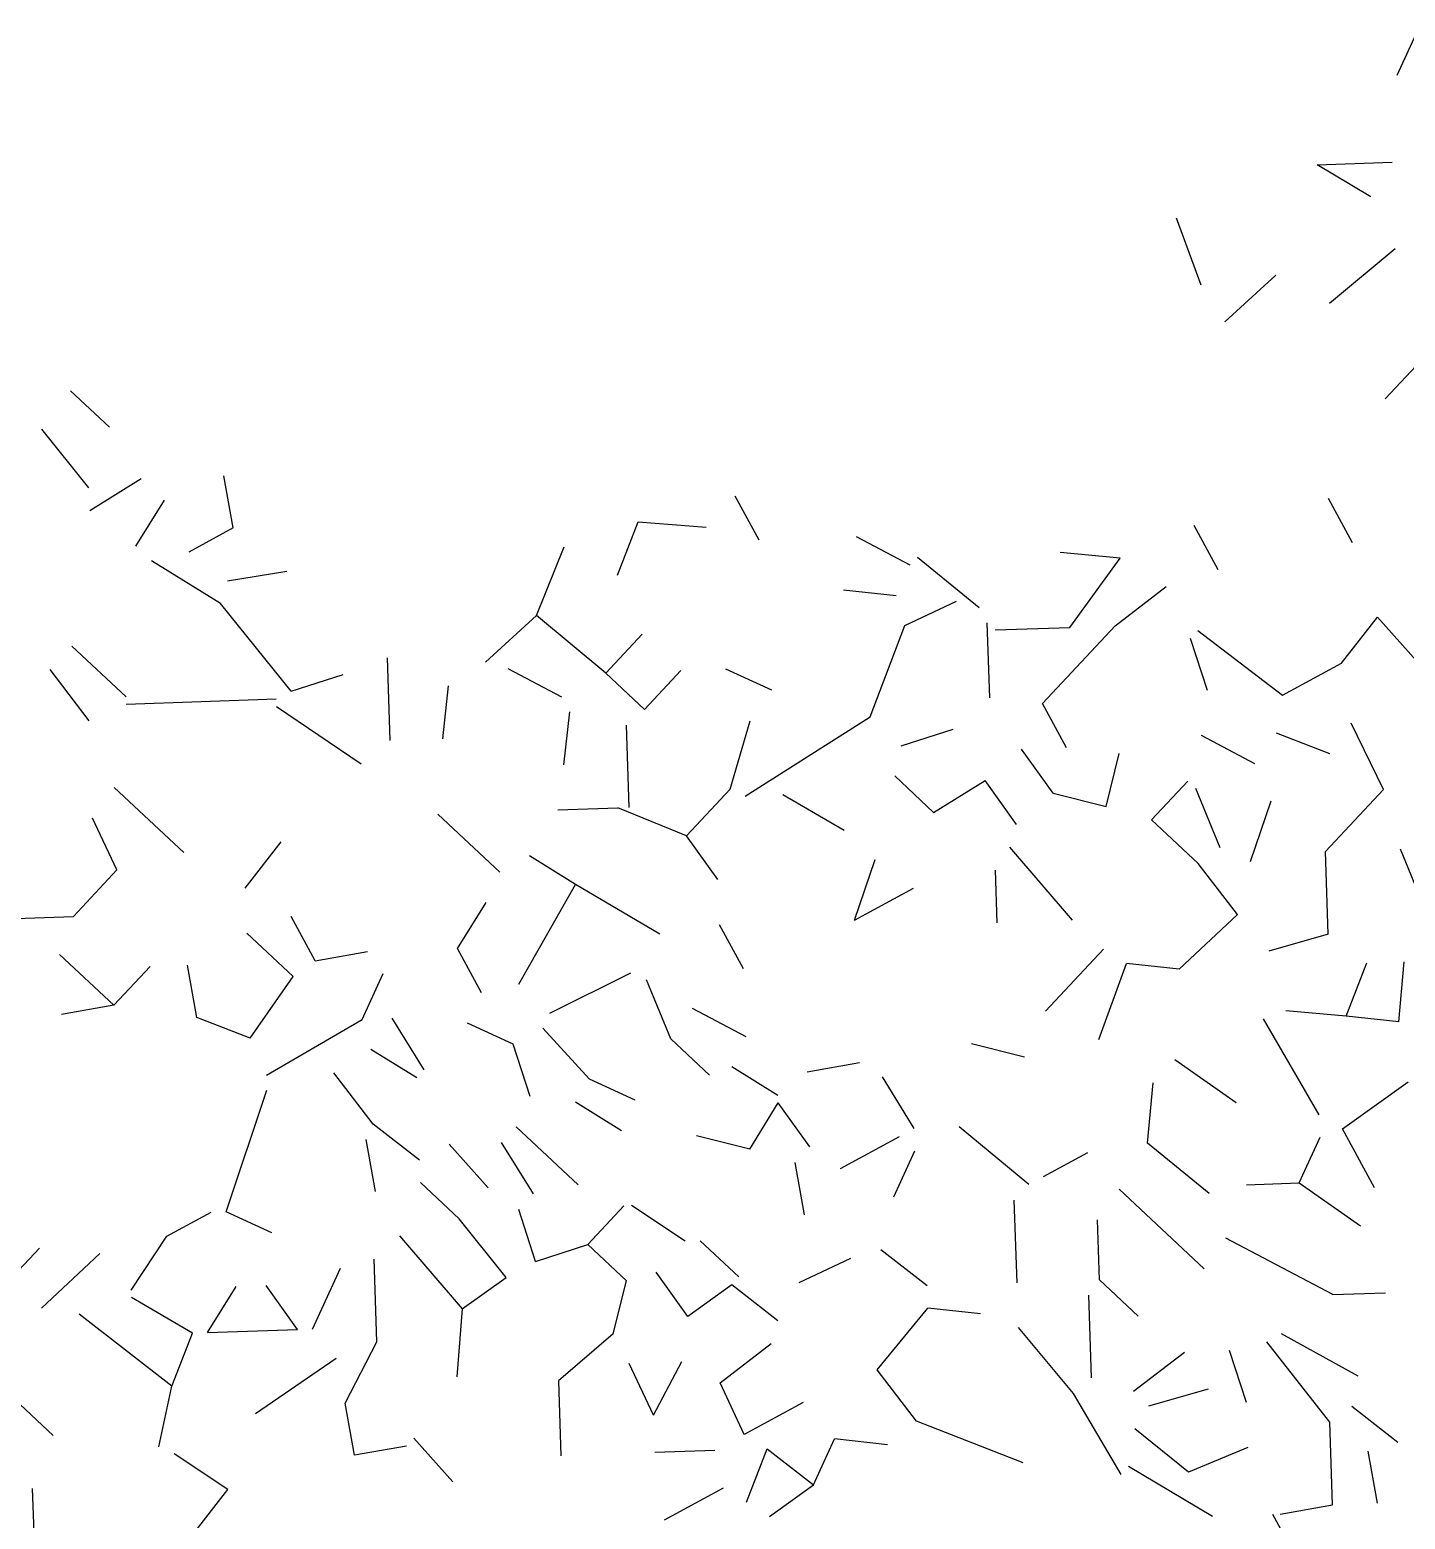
# Model space of a CAD drawing. Header units: metres. Extents: x 10 to 239, y 2 to 253.
# Drawn here: x 16.185 to 17.174, y 189.321 to 190.392 of the extents above; entities that cross this region are included whole.
import ezdxf

# ---------------------------------------------------------------- set-up
doc = ezdxf.new("R2010")
doc.units = ezdxf.units.M
doc.header["$MEASUREMENT"] = 0
doc.layers.add('bloques ARBOLES', color=7, linetype='Continuous', true_color=0xb8d897)

# ---------------------------------------------------------------- blocks, each defined once
blk = doc.blocks.new('arb-alz-77')
at = {"layer": 'bloques ARBOLES', "linetype": 'Continuous'}
for p, q in [((-3.1644, 12.2239), (-3.1992, 12.1479)), ((-3.3312, 12.0001), (-3.2068, 12.0044)), ((-3.3312, 12.0001), (-3.2068, 12.0044)), ((-3.3312, 12.0001), (-3.2068, 12.0044)), ((-3.2423, 11.9471), (-3.3312, 12.0001)), ((-3.2423, 11.9471), (-3.3312, 12.0001)), ((-3.5238, 11.8006), (-3.5649, 11.9114)), ((-3.311, 11.7704), (-3.202, 11.8613)), ((-3.4843, 11.7397), (-3.3997, 11.8172)), ((-3.2184, 11.6116), (-3.1583, 11.676)), ((-5.3987, 11.6252), (-5.3344, 11.5651)), ((-5.3683, 11.4642), (-5.4463, 11.5614)), ((-5.3683, 11.4642), (-5.4463, 11.5614)), ((-5.367, 11.4269), (-5.2816, 11.4796)), ((-5.367, 11.4269), (-5.2816, 11.4796)), ((-5.1294, 11.3977), (-5.1448, 11.4843)), ((-5.1294, 11.3977), (-5.1448, 11.4843)), ((-5.2903, 11.3673), (-5.243, 11.4436)), ((-5.2903, 11.3673), (-5.243, 11.4436)), ((-4.2568, 11.3773), (-4.2967, 11.4507)), ((-3.2726, 11.3731), (-3.3125, 11.4465)), ((-3.2726, 11.3731), (-3.3125, 11.4465)), ((-3.2726, 11.3731), (-3.3125, 11.4465)), ((-3.2726, 11.3731), (-3.3125, 11.4465)), ((-3.2726, 11.3731), (-3.3125, 11.4465)), ((-5.1294, 11.3977), (-5.2029, 11.3578)), ((-4.4916, 11.3195), (-4.4572, 11.4078)), ((-4.4572, 11.4078), (-4.3448, 11.3992)), ((-4.4572, 11.4078), (-4.3448, 11.3992)), ((-4.4572, 11.4078), (-4.3448, 11.3992)), ((-3.4953, 11.3282), (-3.5351, 11.4017)), ((-4.6263, 11.2527), (-4.5802, 11.3663)), ((-4.6263, 11.2527), (-4.5802, 11.3663)), ((-4.0063, 11.3359), (-4.0951, 11.3828)), ((-5.1501, 11.2723), (-5.2647, 11.3432)), ((-3.8919, 11.265), (-3.9943, 11.3488)), ((-3.8919, 11.265), (-3.9943, 11.3488)), ((-3.6579, 11.3477), (-3.7578, 11.3568)), ((-3.6579, 11.3477), (-3.7578, 11.3568)), ((-3.7413, 11.2328), (-3.6579, 11.3477)), ((-3.7413, 11.2328), (-3.6579, 11.3477)), ((-5.1388, 11.31), (-5.0399, 11.3259)), ((-4.0295, 11.2853), (-4.1171, 11.2948)), ((-4.0295, 11.2853), (-4.1171, 11.2948)), ((-4.0295, 11.2853), (-4.1171, 11.2948)), ((-3.6666, 11.2353), (-3.5816, 11.3005)), ((-3.6666, 11.2353), (-3.5816, 11.3005)), ((-5.0332, 11.1269), (-5.1501, 11.2723)), ((-4.0154, 11.236), (-3.9295, 11.2762)), ((-4.0154, 11.236), (-3.9295, 11.2762)), ((-4.0154, 11.236), (-3.9295, 11.2762)), ((-4.7109, 11.175), (-4.6263, 11.2527)), ((-4.7109, 11.175), (-4.6263, 11.2527)), ((-4.511, 11.157), (-4.6263, 11.2527)), ((-3.8744, 11.1162), (-3.8786, 11.2405)), ((-3.8744, 11.1162), (-3.8786, 11.2405)), ((-3.2909, 11.1733), (-3.2312, 11.25)), ((-3.1664, 11.1775), (-3.2312, 11.25)), ((-4.511, 11.157), (-4.4509, 11.2213)), ((-4.511, 11.157), (-4.4509, 11.2213)), ((-4.0725, 11.0845), (-4.0154, 11.236)), ((-3.8656, 11.2286), (-3.7413, 11.2328)), ((-3.7868, 11.1067), (-3.6666, 11.2353)), ((-3.5135, 11.1284), (-3.5413, 11.2145)), ((-3.5135, 11.1284), (-3.5413, 11.2145)), ((-3.5293, 11.2275), (-3.3887, 11.1202)), ((-3.5293, 11.2275), (-3.3887, 11.1202)), ((-5.3068, 11.1177), (-5.3969, 11.2017)), ((-5.3068, 11.1177), (-5.3969, 11.2017)), ((-5.3068, 11.1177), (-5.3969, 11.2017)), ((-5.3068, 11.1177), (-5.3969, 11.2017)), ((-4.8685, 11.0452), (-4.873, 11.1821)), ((-4.8685, 11.0452), (-4.873, 11.1821)), ((-4.8685, 11.0452), (-4.873, 11.1821)), ((-3.3887, 11.1202), (-3.2909, 11.1733)), ((-3.3887, 11.1202), (-3.2909, 11.1733)), ((-3.3887, 11.1202), (-3.2909, 11.1733)), ((-3.3887, 11.1202), (-3.2909, 11.1733)), ((-5.3678, 11.0781), (-5.4329, 11.1632)), ((-5.3678, 11.0781), (-5.4329, 11.1632)), ((-5.0332, 11.1269), (-4.9468, 11.1546)), ((-5.0332, 11.1269), (-4.9468, 11.1546)), ((-4.5842, 11.1171), (-4.6731, 11.1639)), ((-4.4467, 11.0968), (-4.511, 11.157)), ((-4.4467, 11.0968), (-4.3866, 11.1611)), ((-4.4467, 11.0968), (-4.3866, 11.1611)), ((-4.2359, 11.1288), (-4.3118, 11.1637)), ((-4.2359, 11.1288), (-4.3118, 11.1637)), ((-4.7813, 11.0481), (-4.7718, 11.1357)), ((-5.0576, 11.1137), (-5.3065, 11.1052)), ((-5.0576, 11.1137), (-5.3065, 11.1052)), ((-4.9169, 11.0062), (-5.0571, 11.1011)), ((-4.9169, 11.0062), (-5.0571, 11.1011)), ((-4.5805, 11.0051), (-4.571, 11.0926)), ((-3.7469, 11.0332), (-3.7868, 11.1067)), ((-4.4723, 10.934), (-4.4769, 11.0708)), ((-4.3051, 10.9646), (-4.2716, 11.0778)), ((-4.2798, 10.953), (-4.0725, 11.0845)), ((-3.2215, 10.9639), (-3.275, 11.0741)), ((-3.2215, 10.9639), (-3.275, 11.0741)), ((-4.0211, 11.0364), (-3.9349, 11.0643)), ((-3.4347, 11.0065), (-3.5234, 11.0533)), ((-3.3106, 11.0231), (-3.399, 11.0574)), ((-3.7693, 10.9578), (-3.8216, 11.0307)), ((-3.7693, 10.9578), (-3.8216, 11.0307)), ((-3.6813, 10.9358), (-3.6595, 11.0237)), ((-3.6813, 10.9358), (-3.6595, 11.0237)), ((-5.2109, 10.8593), (-5.3267, 10.9674)), ((-3.9675, 10.9261), (-4.0318, 10.9864)), ((-3.9675, 10.9261), (-4.0318, 10.9864)), ((-3.9675, 10.9261), (-4.0318, 10.9864)), ((-3.9675, 10.9261), (-3.8822, 10.9788)), ((-3.8299, 10.9059), (-3.8822, 10.9788)), ((-3.6059, 10.9134), (-3.5458, 10.9778)), ((-4.3773, 10.8874), (-4.3051, 10.9646)), ((-4.3773, 10.8874), (-4.3051, 10.9646)), ((-4.3773, 10.8874), (-4.3051, 10.9646)), ((-4.3773, 10.8874), (-4.3051, 10.9646)), ((-4.116, 10.8962), (-4.2177, 10.955)), ((-3.7693, 10.9578), (-3.6813, 10.9358)), ((-3.7693, 10.9578), (-3.6813, 10.9358)), ((-3.4923, 10.8675), (-3.5328, 10.9657)), ((-3.4417, 10.8444), (-3.4077, 10.945)), ((-3.4417, 10.8444), (-3.4077, 10.945)), ((-3.4417, 10.8444), (-3.4077, 10.945)), ((-3.4417, 10.8444), (-3.4077, 10.945)), ((-3.3177, 10.861), (-3.2215, 10.9639)), ((-3.3177, 10.861), (-3.2215, 10.9639)), ((-3.3177, 10.861), (-3.2215, 10.9639)), ((-3.3177, 10.861), (-3.2215, 10.9639)), ((-4.6866, 10.8271), (-4.7895, 10.9233)), ((-4.6866, 10.8271), (-4.7895, 10.9233)), ((-4.6866, 10.8271), (-4.7895, 10.9233)), ((-4.5905, 10.9301), (-4.491, 10.9334)), ((-4.3773, 10.8874), (-4.491, 10.9334)), ((-5.322, 10.8307), (-5.3623, 10.9164)), ((-5.322, 10.8307), (-5.3623, 10.9164)), ((-5.322, 10.8307), (-5.3623, 10.9164)), ((-3.5287, 10.8414), (-3.6059, 10.9134)), ((-5.1092, 10.8005), (-5.0496, 10.8772)), ((-5.1092, 10.8005), (-5.0496, 10.8772)), ((-4.3251, 10.8145), (-4.3773, 10.8874)), ((-4.3251, 10.8145), (-4.3773, 10.8874)), ((-4.3251, 10.8145), (-4.3773, 10.8874)), ((-4.5613, 10.8065), (-4.6378, 10.8538)), ((-4.5613, 10.8065), (-4.6378, 10.8538)), ((-4.5613, 10.8065), (-4.6378, 10.8538)), ((-4.0986, 10.7474), (-4.0645, 10.8481)), ((-3.7373, 10.7471), (-3.841, 10.8682)), ((-3.7373, 10.7471), (-3.841, 10.8682)), ((-3.7373, 10.7471), (-3.841, 10.8682)), ((-3.3131, 10.724), (-3.3177, 10.861)), ((-3.3131, 10.724), (-3.3177, 10.861)), ((-3.1526, 10.7668), (-3.1932, 10.8651)), ((-5.3941, 10.7534), (-5.322, 10.8307)), ((-5.3941, 10.7534), (-5.322, 10.8307)), ((-5.3941, 10.7534), (-5.322, 10.8307)), ((-3.8618, 10.7429), (-3.8647, 10.83)), ((-3.4635, 10.7564), (-3.5287, 10.8414)), ((-4.6555, 10.6414), (-4.5613, 10.8065)), ((-4.6555, 10.6414), (-4.5613, 10.8065)), ((-4.6555, 10.6414), (-4.5613, 10.8065)), ((-4.4216, 10.724), (-4.5613, 10.8065)), ((-4.4216, 10.724), (-4.5613, 10.8065)), ((-4.0986, 10.7474), (-4.0007, 10.8005)), ((-4.0986, 10.7474), (-4.0007, 10.8005)), ((-4.7571, 10.7002), (-4.7098, 10.7765)), ((-5.506, 10.7496), (-5.3941, 10.7534)), ((-4.9931, 10.6798), (-5.0329, 10.7532)), ((-4.9931, 10.6798), (-5.0329, 10.7532)), ((-3.5602, 10.6659), (-3.4635, 10.7564)), ((-3.5602, 10.6659), (-3.4635, 10.7564)), ((-5.0295, 10.6536), (-5.1067, 10.7258)), ((-5.0295, 10.6536), (-5.1067, 10.7258)), ((-5.0295, 10.6536), (-5.1067, 10.7258)), ((-5.0295, 10.6536), (-5.1067, 10.7258)), ((-5.0295, 10.6536), (-5.1067, 10.7258)), ((-5.0295, 10.6536), (-5.1067, 10.7258)), ((-4.2825, 10.6664), (-4.3224, 10.7397)), ((-4.2825, 10.6664), (-4.3224, 10.7397)), ((-4.2825, 10.6664), (-4.3224, 10.7397)), ((-3.3131, 10.724), (-3.4117, 10.6958)), ((-4.7172, 10.6268), (-4.7571, 10.7002)), ((-4.7172, 10.6268), (-4.7571, 10.7002)), ((-3.782, 10.5961), (-3.6858, 10.699)), ((-5.3269, 10.6061), (-5.4169, 10.6904)), ((-5.1892, 10.586), (-5.2046, 10.6727)), ((-5.1892, 10.586), (-5.2046, 10.6727)), ((-4.9931, 10.6798), (-4.9064, 10.6952)), ((-3.6933, 10.5493), (-3.6477, 10.6754)), ((-3.6933, 10.5493), (-3.6477, 10.6754)), ((-3.6933, 10.5493), (-3.6477, 10.6754)), ((-3.5602, 10.6659), (-3.6477, 10.6754)), ((-3.5602, 10.6659), (-3.6477, 10.6754)), ((-3.2835, 10.588), (-3.249, 10.6764)), ((-3.2835, 10.588), (-3.249, 10.6764)), ((-3.196, 10.5786), (-3.1869, 10.6784)), ((-3.196, 10.5786), (-3.1869, 10.6784)), ((-3.196, 10.5786), (-3.1869, 10.6784)), ((-5.3269, 10.6061), (-5.2668, 10.6705)), ((-5.3269, 10.6061), (-5.2668, 10.6705)), ((-5.1009, 10.5516), (-5.0295, 10.6536)), ((-4.9151, 10.5828), (-4.8802, 10.6587)), ((-4.604, 10.5933), (-4.4694, 10.6601)), ((-4.4032, 10.5502), (-4.4439, 10.6485)), ((-5.3269, 10.6061), (-5.4136, 10.5908)), ((-4.3677, 10.6012), (-4.2788, 10.5544)), ((-3.2835, 10.588), (-3.3834, 10.5971)), ((-5.1009, 10.5516), (-5.1892, 10.586)), ((-5.1009, 10.5516), (-5.1892, 10.586)), ((-5.0739, 10.4902), (-4.9151, 10.5828)), ((-4.8126, 10.499), (-4.8653, 10.5845)), ((-4.8126, 10.499), (-4.8653, 10.5845)), ((-4.6645, 10.5414), (-4.7405, 10.5763)), ((-4.6645, 10.5414), (-4.7405, 10.5763)), ((-4.6645, 10.5414), (-4.7405, 10.5763)), ((-3.3278, 10.4246), (-3.4205, 10.5835)), ((-3.3278, 10.4246), (-3.4205, 10.5835)), ((-3.3278, 10.4246), (-3.4205, 10.5835)), ((-3.196, 10.5786), (-3.2835, 10.588)), ((-4.5381, 10.4834), (-4.6156, 10.568)), ((-4.339, 10.4901), (-4.4032, 10.5502)), ((-4.339, 10.4901), (-4.4032, 10.5502)), ((-4.901, 10.5334), (-4.8246, 10.4861)), ((-4.901, 10.5334), (-4.8246, 10.4861)), ((-4.6368, 10.4551), (-4.6645, 10.5414)), ((-3.8169, 10.5202), (-3.9047, 10.5421)), ((-4.2257, 10.4566), (-4.302, 10.5038)), ((-4.2257, 10.4566), (-4.302, 10.5038)), ((-4.1771, 10.4956), (-4.0905, 10.511)), ((-4.1771, 10.4956), (-4.0905, 10.511)), ((-4.1771, 10.4956), (-4.0905, 10.511)), ((-4.1771, 10.4956), (-4.0905, 10.511)), ((-4.1771, 10.4956), (-4.0905, 10.511)), ((-3.5675, 10.5162), (-3.4655, 10.4449)), ((-4.8967, 10.4091), (-4.9619, 10.494)), ((-4.8967, 10.4091), (-4.9619, 10.494)), ((-4.8967, 10.4091), (-4.9619, 10.494)), ((-4.4622, 10.4486), (-4.5381, 10.4834)), ((-3.9997, 10.4019), (-4.0523, 10.4873)), ((-3.6127, 10.3776), (-3.6036, 10.4776)), ((-3.6127, 10.3776), (-3.6036, 10.4776)), ((-3.6127, 10.3776), (-3.6036, 10.4776)), ((-3.6127, 10.3776), (-3.6036, 10.4776)), ((-3.2896, 10.401), (-3.1802, 10.4794)), ((-5.141, 10.2638), (-5.0731, 10.4654)), ((-5.141, 10.2638), (-5.0731, 10.4654)), ((-4.4853, 10.3979), (-4.5616, 10.4452)), ((-4.4853, 10.3979), (-4.5616, 10.4452)), ((-4.4853, 10.3979), (-4.5616, 10.4452)), ((-4.2725, 10.3677), (-4.2252, 10.4442)), ((-4.1729, 10.3711), (-4.2252, 10.4442)), ((-4.1729, 10.3711), (-4.2252, 10.4442)), ((-4.1729, 10.3711), (-4.2252, 10.4442)), ((-4.8199, 10.3493), (-4.8967, 10.4091)), ((-4.8199, 10.3493), (-4.8967, 10.4091)), ((-4.557, 10.3085), (-4.6599, 10.4045)), ((-3.8097, 10.3087), (-3.925, 10.4044)), ((-3.8097, 10.3087), (-3.925, 10.4044)), ((-3.8097, 10.3087), (-3.925, 10.4044)), ((-3.2365, 10.3032), (-3.2896, 10.401)), ((-3.2365, 10.3032), (-3.2896, 10.401)), ((-4.893, 10.2971), (-4.9084, 10.3837)), ((-4.7063, 10.3033), (-4.771, 10.3759)), ((-4.7063, 10.3033), (-4.771, 10.3759)), ((-4.7063, 10.3033), (-4.771, 10.3759)), ((-4.6313, 10.2934), (-4.684, 10.3788)), ((-4.2725, 10.3677), (-4.3605, 10.3897)), ((-4.2725, 10.3677), (-4.3605, 10.3897)), ((-4.2725, 10.3677), (-4.3605, 10.3897)), ((-4.1221, 10.3356), (-4.0242, 10.3887)), ((-4.1221, 10.3356), (-4.0242, 10.3887)), ((-3.5102, 10.294), (-3.6127, 10.3776)), ((-3.3614, 10.3114), (-3.3265, 10.3873)), ((-4.0332, 10.2887), (-3.9984, 10.3645)), ((-3.7852, 10.3219), (-3.7118, 10.3618)), ((-3.7852, 10.3219), (-3.7118, 10.3618)), ((-3.7852, 10.3219), (-3.7118, 10.3618)), ((-3.7852, 10.3219), (-3.7118, 10.3618)), ((-3.7852, 10.3219), (-3.7118, 10.3618)), ((-3.7852, 10.3219), (-3.7118, 10.3618)), ((-4.1817, 10.2588), (-4.1971, 10.3454)), ((-4.7544, 10.2519), (-4.8187, 10.312)), ((-4.7544, 10.2519), (-4.8187, 10.312)), ((-3.5185, 10.1691), (-3.6599, 10.3013)), ((-3.5185, 10.1691), (-3.6599, 10.3013)), ((-3.5185, 10.1691), (-3.6599, 10.3013)), ((-3.5185, 10.1691), (-3.6599, 10.3013)), ((-3.4484, 10.3085), (-3.3614, 10.3114)), ((-3.4484, 10.3085), (-3.3614, 10.3114)), ((-3.3614, 10.3114), (-3.2593, 10.2402)), ((-3.8291, 10.146), (-3.8337, 10.283)), ((-5.2392, 10.223), (-5.1658, 10.2629)), ((-5.0651, 10.2289), (-5.141, 10.2638)), ((-5.0651, 10.2289), (-5.141, 10.2638)), ((-4.6764, 10.1549), (-4.7544, 10.2519)), ((-4.6275, 10.1814), (-4.6552, 10.2676)), ((-4.6275, 10.1814), (-4.6552, 10.2676)), ((-4.5412, 10.2093), (-4.4811, 10.2736)), ((-4.5412, 10.2093), (-4.4811, 10.2736)), ((-4.3794, 10.2148), (-4.4687, 10.274)), ((-4.3794, 10.2148), (-4.4687, 10.274)), ((-3.6923, 10.1507), (-3.6956, 10.2503)), ((-3.6923, 10.1507), (-3.6956, 10.2503)), ((-3.6923, 10.1507), (-3.6956, 10.2503)), ((-5.5104, 10.1392), (-5.4503, 10.2035)), ((-5.5104, 10.1392), (-5.4503, 10.2035)), ((-5.2985, 10.1338), (-5.2392, 10.223)), ((-5.2985, 10.1338), (-5.2392, 10.223)), ((-5.2985, 10.1338), (-5.2392, 10.223)), ((-5.2985, 10.1338), (-5.2392, 10.223)), ((-5.2985, 10.1338), (-5.2392, 10.223)), ((-4.8531, 10.2237), (-4.7494, 10.1026)), ((-4.8531, 10.2237), (-4.7494, 10.1026)), ((-4.6275, 10.1814), (-4.5412, 10.2093)), ((-4.4769, 10.1492), (-4.5412, 10.2093)), ((-4.2903, 10.1555), (-4.3546, 10.2156)), ((-4.2903, 10.1555), (-4.3546, 10.2156)), ((-4.2903, 10.1555), (-4.3546, 10.2156)), ((-3.3053, 10.1263), (-3.4828, 10.22)), ((-5.447, 10.1039), (-5.3504, 10.1944)), ((-5.447, 10.1039), (-5.3504, 10.1944)), ((-5.447, 10.1039), (-5.3504, 10.1944)), ((-4.8907, 10.048), (-4.8954, 10.1849)), ((-4.1903, 10.1463), (-4.1045, 10.1866)), ((-3.9784, 10.141), (-4.0551, 10.2007)), ((-3.9784, 10.141), (-4.0551, 10.2007)), ((-3.9784, 10.141), (-4.0551, 10.2007)), ((-4.9974, 10.0692), (-4.951, 10.1704)), ((-4.7494, 10.1026), (-4.6764, 10.1549)), ((-4.3752, 10.0902), (-4.4275, 10.1633)), ((-5.1715, 10.0633), (-5.1244, 10.1398)), ((-5.0222, 10.0684), (-5.0745, 10.1415)), ((-4.4989, 10.0612), (-4.4769, 10.1492)), ((-4.3023, 10.1425), (-4.3752, 10.0902)), ((-4.2256, 10.0829), (-4.3023, 10.1425)), ((-4.2256, 10.0829), (-4.3023, 10.1425)), ((-3.628, 10.0907), (-3.6923, 10.1507)), ((-3.3053, 10.1263), (-3.2182, 10.1293)), ((-3.3053, 10.1263), (-3.2182, 10.1293)), ((-5.1964, 10.0625), (-5.298, 10.1214)), ((-4.7494, 10.1026), (-4.758, 9.9902)), ((-4.0609, 10.0013), (-3.9771, 10.1036)), ((-3.8896, 10.0942), (-3.9771, 10.1036)), ((-3.8896, 10.0942), (-3.9771, 10.1036)), ((-3.7055, 9.9883), (-3.7101, 10.1253)), ((-3.7055, 9.9883), (-3.7101, 10.1253)), ((-3.7055, 9.9883), (-3.7101, 10.1253)), ((-3.7055, 9.9883), (-3.7101, 10.1253)), ((-5.2308, 9.9742), (-5.3843, 10.0936)), ((-5.2308, 9.9742), (-5.3843, 10.0936)), ((-5.2308, 9.9742), (-5.3843, 10.0936)), ((-5.2308, 9.9742), (-5.1964, 10.0625)), ((-5.1715, 10.0633), (-5.0222, 10.0684)), ((-5.1715, 10.0633), (-5.0222, 10.0684)), ((-5.1715, 10.0633), (-5.0222, 10.0684)), ((-5.1715, 10.0633), (-5.0222, 10.0684)), ((-5.1715, 10.0633), (-5.0222, 10.0684)), ((-4.4989, 10.0612), (-4.5897, 9.9834)), ((-3.7357, 9.9624), (-3.8265, 10.0715)), ((-3.7357, 9.9624), (-3.8265, 10.0715)), ((-3.2633, 9.9908), (-3.3903, 10.0612)), ((-4.9435, 9.9465), (-4.8907, 10.048)), ((-4.9435, 9.9465), (-4.8907, 10.048)), ((-4.9435, 9.9465), (-4.8907, 10.048)), ((-4.3216, 9.98), (-4.2367, 10.0452)), ((-3.6362, 9.9659), (-3.5512, 10.0309)), ((-3.6362, 9.9659), (-3.5512, 10.0309)), ((-3.6362, 9.9659), (-3.5512, 10.0309)), ((-3.4486, 9.9472), (-3.4765, 10.0334)), ((-3.4486, 9.9472), (-3.4765, 10.0334)), ((-3.3106, 9.9146), (-3.4148, 10.048)), ((-3.3106, 9.9146), (-3.4148, 10.048)), ((-3.3106, 9.9146), (-3.4148, 10.048)), ((-5.0922, 9.929), (-4.9584, 10.0208)), ((-4.432, 9.9265), (-4.4723, 10.0122)), ((-4.432, 9.9265), (-4.4723, 10.0122)), ((-4.432, 9.9265), (-4.4723, 10.0122)), ((-4.432, 9.9265), (-4.4723, 10.0122)), ((-4.432, 9.9265), (-4.4723, 10.0122)), ((-4.432, 9.9265), (-4.3851, 10.0152)), ((-4.5897, 9.9834), (-4.5855, 9.8589)), ((-4.5897, 9.9834), (-4.5855, 9.8589)), ((-4.5897, 9.9834), (-4.5855, 9.8589)), ((-4.2815, 9.8942), (-4.3216, 9.98)), ((-3.9957, 9.9163), (-4.0609, 10.0013)), ((-3.9957, 9.9163), (-4.0609, 10.0013)), ((-5.2523, 9.8739), (-5.2308, 9.9742)), ((-3.6564, 9.8281), (-3.7357, 9.9624)), ((-3.6564, 9.8281), (-3.7357, 9.9624)), ((-3.6564, 9.8281), (-3.7357, 9.9624)), ((-3.6105, 9.9417), (-3.5118, 9.9701)), ((-3.6105, 9.9417), (-3.5118, 9.9701)), ((-5.4274, 9.8929), (-5.4917, 9.953)), ((-4.928, 9.86), (-4.9435, 9.9465)), ((-4.1836, 9.9473), (-4.2815, 9.8942)), ((-4.1836, 9.9473), (-4.2815, 9.8942)), ((-3.1973, 9.8809), (-3.2741, 9.9407)), ((-3.1973, 9.8809), (-3.2741, 9.9407)), ((-3.819, 9.8475), (-3.9957, 9.9163)), ((-3.819, 9.8475), (-3.9957, 9.9163)), ((-3.819, 9.8475), (-3.9957, 9.9163)), ((-3.819, 9.8475), (-3.9957, 9.9163)), ((-3.819, 9.8475), (-3.9957, 9.9163)), ((-3.819, 9.8475), (-3.9957, 9.9163)), ((-3.819, 9.8475), (-3.9957, 9.9163)), ((-3.3059, 9.7777), (-3.3106, 9.9146)), ((-3.3059, 9.7777), (-3.3106, 9.9146)), ((-3.3059, 9.7777), (-3.3106, 9.9146)), ((-4.7647, 9.8156), (-4.8294, 9.8881)), ((-4.7647, 9.8156), (-4.8294, 9.8881)), ((-4.1666, 9.8108), (-4.1318, 9.8869)), ((-4.0442, 9.8772), (-4.1318, 9.8869)), ((-4.0442, 9.8772), (-4.1318, 9.8869)), ((-3.5445, 9.8318), (-3.634, 9.9036)), ((-3.5445, 9.8318), (-3.634, 9.9036)), ((-5.1378, 9.803), (-5.227, 9.8622)), ((-4.8414, 9.8752), (-4.928, 9.86)), ((-4.8414, 9.8752), (-4.928, 9.86)), ((-4.8414, 9.8752), (-4.928, 9.86)), ((-4.3304, 9.8676), (-4.4299, 9.8642)), ((-4.2778, 9.7822), (-4.2433, 9.8705)), ((-4.2433, 9.8705), (-4.1666, 9.8108)), ((-3.4461, 9.8726), (-3.5445, 9.8318)), ((-3.2314, 9.7802), (-3.2468, 9.8669)), ((-3.5047, 9.7585), (-3.6444, 9.8411)), ((-3.5047, 9.7585), (-3.6444, 9.8411)), ((-3.5047, 9.7585), (-3.6444, 9.8411)), ((-4.2395, 9.7585), (-4.1666, 9.8108)), ((-4.2395, 9.7585), (-4.1666, 9.8108)), ((-4.2395, 9.7585), (-4.1666, 9.8108)), ((-5.4587, 9.7174), (-5.4617, 9.8045)), ((-5.4587, 9.7174), (-5.4617, 9.8045)), ((-5.4587, 9.7174), (-5.4617, 9.8045)), ((-5.1975, 9.7262), (-5.1378, 9.803)), ((-4.4137, 9.7526), (-4.3158, 9.8058)), ((-3.3652, 9.6886), (-3.4051, 9.7618)), ((-3.3652, 9.6886), (-3.4051, 9.7618)), ((-3.3652, 9.6886), (-3.4051, 9.7618)), ((-3.3927, 9.7623), (-3.3059, 9.7777)), ((-3.3927, 9.7623), (-3.3059, 9.7777)), ((-3.3927, 9.7623), (-3.3059, 9.7777))]:
    blk.add_line(p, q, dxfattribs=at)

msp = doc.modelspace()

# ---------------------------------------------------------------- block references
at = {"layer": 'bloques ARBOLES', "color": 2, "xscale": 0.433568186266492, "yscale": 0.433568186266492, "zscale": 0.433568186266492}
msp.add_blockref('arb-alz-77', (18.55517, 185.0925), dxfattribs=at)

doc.saveas('drawing.dxf')
